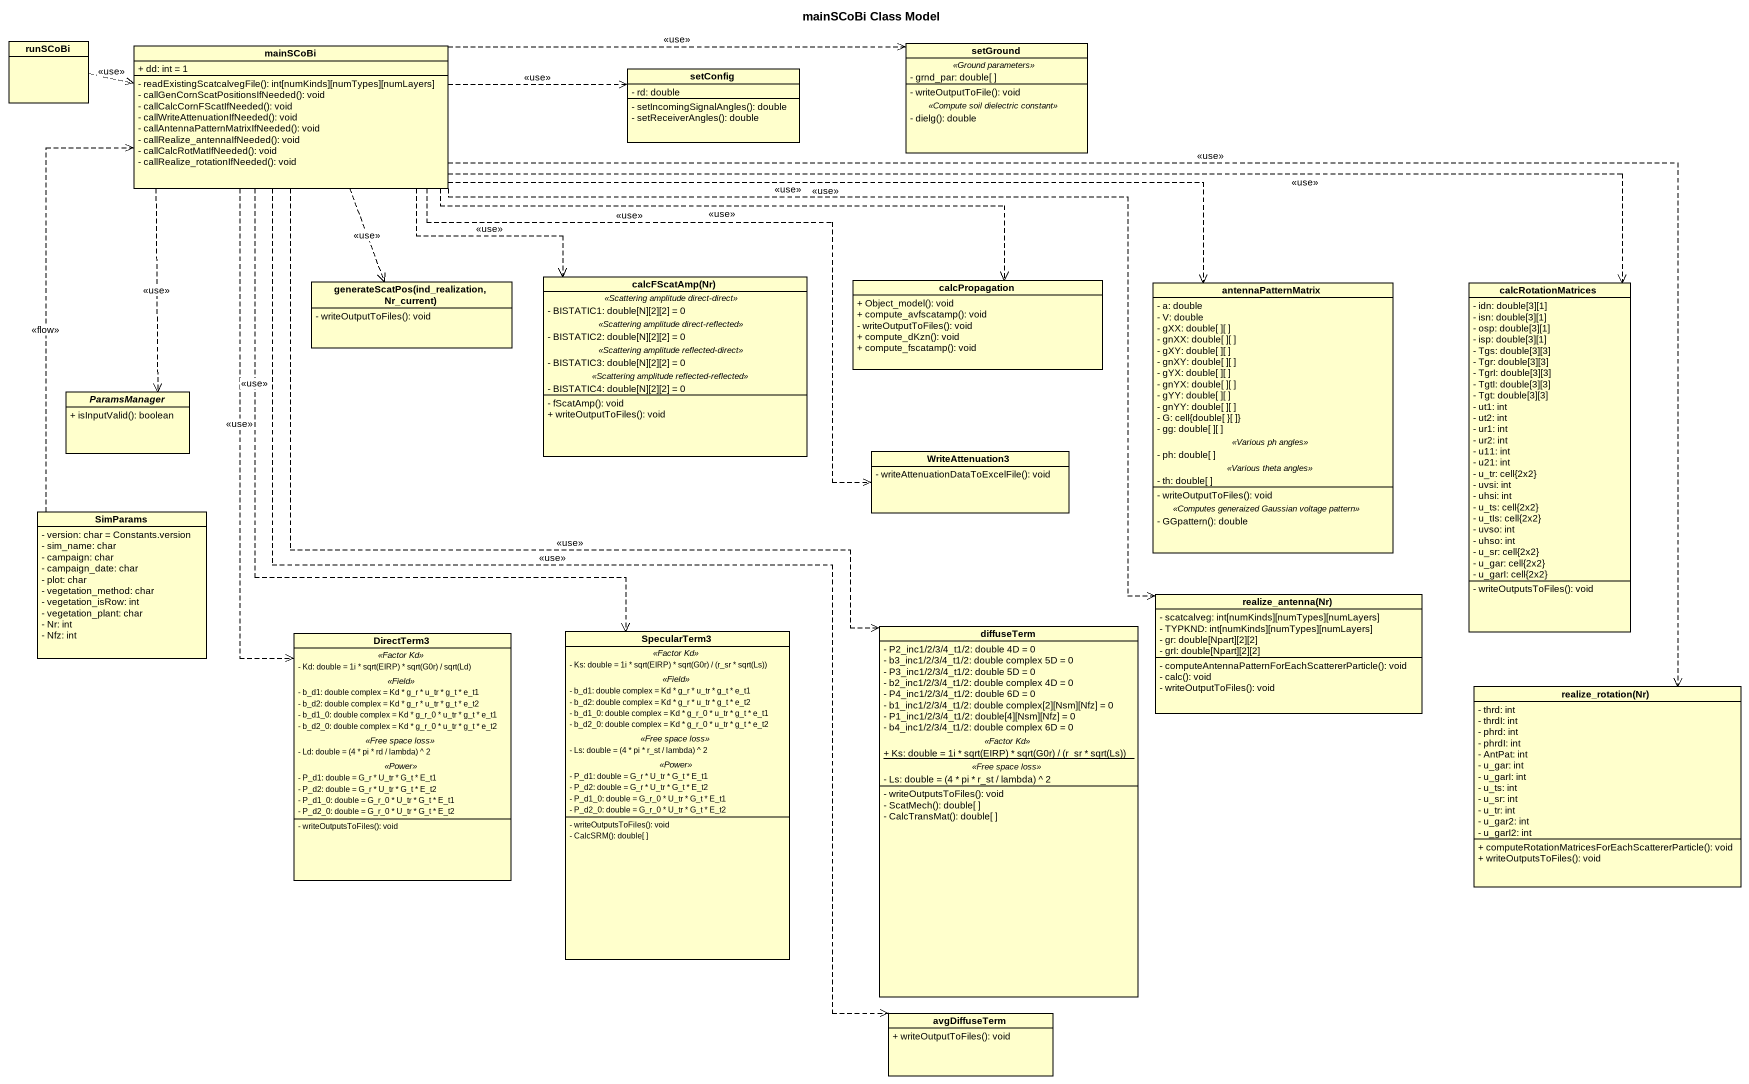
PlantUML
@startuml
title mainSCoBi Class Model
hide circle
hide empty members
skinparam classAttributeIconSize 0
class runSCoBi
class mainSCoBi {
  + dd: int = 1
  - readExistingScatcalvegFile(): int[numKinds][numTypes][numLayers]
  - callGenCornScatPositionsIfNeeded(): void
  - callCalcCornFScatIfNeeded(): void
  - callWriteAttenuationIfNeeded(): void
  - callAntennaPatternMatrixIfNeeded(): void
  - callRealize_antennaIfNeeded(): void
  - callCalcRotMatIfNeeded(): void
  - callRealize_rotationIfNeeded(): void
}
class setGround {
  .. <<Ground parameters>> ..
  - grnd_par: double[ ]
  --
  - writeOutputToFile(): void
  .. <<Compute soil dielectric constant>> ..
  - dielg(): double
}
class setConfig {
  - rd: double
  - setIncomingSignalAngles(): double
  - setReceiverAngles(): double
}
class "generateScatPos(ind_realization, Nr_current)" as generateScatPos_ind {
  - writeOutputToFiles(): void
}
class "calcFScatAmp(Nr)" as calcFScatAmp_Nr {
  .. <<Scattering amplitude direct-direct>> ..
  - BISTATIC1: double[N][2][2] = 0
  .. <<Scattering amplitude direct-reflected>> ..
  - BISTATIC2: double[N][2][2] = 0
  .. <<Scattering amplitude reflected-direct>> ..
  - BISTATIC3: double[N][2][2] = 0
  .. <<Scattering amplitude reflected-reflected>> ..
  - BISTATIC4: double[N][2][2] = 0
  --
  - fScatAmp(): void
  + writeOutputToFiles(): void
}
class calcPropagation {
  + Object_model(): void
  + compute_avfscatamp(): void
  - writeOutputToFiles(): void
  + compute_dKzn(): void
  + compute_fscatamp(): void
}
class antennaPatternMatrix {
  - a: double
  - V: double
  - gXX: double[ ][ ]
  - gnXX: double[ ][ ]
  - gXY: double[ ][ ]
  - gnXY: double[ ][ ]
  - gYX: double[ ][ ]
  - gnYX: double[ ][ ]
  - gYY: double[ ][ ]
  - gnYY: double[ ][ ]
  - G: cell{double[ }[ ]}
  - gg: double[ ][ ]
  .. <<Various ph angles>> ..
  - ph: double[ ]
  .. <<Various theta angles>> ..
  - th: double[ ]
  --
  - writeOutputToFiles(): void
  .. <<Computes generaized Gaussian voltage pattern>> ..
  - GGpattern(): double
}
class calcRotationMatrices {
  - idn: double[3][1]
  - isn: double[3][1]
  - osp: double[3][1]
  - isp: double[3][1]
  - Tgs: double[3][3]
  - Tgr: double[3][3]
  - TgrI: double[3][3]
  - TgtI: double[3][3]
  - Tgt: double[3][3]
  - ut1: int
  - ut2: int
  - ur1: int
  - ur2: int
  - u11: int
  - u21: int
  - u_tr: cell{2x2}
  - uvsi: int
  - uhsi: int
  - u_ts: cell{2x2}
  - u_tIs: cell{2x2}
  - uvso: int
  - uhso: int
  - u_sr: cell{2x2}
  - u_gar: cell{2x2}
  - u_garI: cell{2x2}
  - writeOutputsToFiles(): void
}
abstract class ParamsManager {
  + isInputValid(): boolean
}
class WriteAttenuation3 {
  - writeAttenuationDataToExcelFile(): void
}
class SimParams {
  - version: char = Constants.version
  - sim_name: char
  - campaign: char
  - campaign_date: char
  - plot: char
  - vegetation_method: char
  - vegetation_isRow: int
  - vegetation_plant: char
  - Nr: int
  - Nfz: int
}
class "realize_antenna(Nr)" as realize_antenna_Nr {
  - scatcalveg: int[numKinds][numTypes][numLayers]
  - TYPKND: int[numKinds][numTypes][numLayers]
  - gr: double[Npart][2][2]
  - grI: double[Npart][2][2]
  - computeAntennaPatternForEachScattererParticle(): void
  - calc(): void
  - writeOutputToFiles(): void
}
class DirectTerm3 {
  .. <<Factor Kd>> ..
  {field} - Kd: double = 1i * sqrt(EIRP) * sqrt(G0r) / sqrt(Ld)
  .. <<Field>> ..
  - b_d1: double complex = Kd * g_r * u_tr * g_t * e_t1
  - b_d2: double complex = Kd * g_r * u_tr * g_t * e_t2
  - b_d1_0: double complex = Kd * g_r_0 * u_tr * g_t * e_t1
  - b_d2_0: double complex = Kd * g_r_0 * u_tr * g_t * e_t2
  .. <<Free space loss>> ..
  {field} - Ld: double = (4 * pi * rd / lambda) ^ 2
  .. <<Power>> ..
  - P_d1: double = G_r * U_tr * G_t * E_t1
  - P_d2: double = G_r * U_tr * G_t * E_t2
  - P_d1_0: double = G_r_0 * U_tr * G_t * E_t1
  - P_d2_0: double = G_r_0 * U_tr * G_t * E_t2
  --
  - writeOutputsToFiles(): void
}
class SpecularTerm3 {
  .. <<Factor Kd>> ..
  {field} - Ks: double = 1i * sqrt(EIRP) * sqrt(G0r) / (r_sr * sqrt(Ls))
  .. <<Field>> ..
  - b_d1: double complex = Kd * g_r * u_tr * g_t * e_t1
  - b_d2: double complex = Kd * g_r * u_tr * g_t * e_t2
  - b_d1_0: double complex = Kd * g_r_0 * u_tr * g_t * e_t1
  - b_d2_0: double complex = Kd * g_r_0 * u_tr * g_t * e_t2
  .. <<Free space loss>> ..
  {field} - Ls: double = (4 * pi * r_st / lambda) ^ 2
  .. <<Power>> ..
  - P_d1: double = G_r * U_tr * G_t * E_t1
  - P_d2: double = G_r * U_tr * G_t * E_t2
  - P_d1_0: double = G_r_0 * U_tr * G_t * E_t1
  - P_d2_0: double = G_r_0 * U_tr * G_t * E_t2
  --
  - writeOutputsToFiles(): void
  - CalcSRM(): double[ ]
}
class diffuseTerm {
  - P2_inc1/2/3/4_t1/2: double 4D = 0
  - b3_inc1/2/3/4_t1/2: double complex 5D = 0
  - P3_inc1/2/3/4_t1/2: double 5D = 0
  - b2_inc1/2/3/4_t1/2: double complex 4D = 0
  - P4_inc1/2/3/4_t1/2: double 6D = 0
  - b1_inc1/2/3/4_t1/2: double complex[2][Nsm][Nfz] = 0
  - P1_inc1/2/3/4_t1/2: double[4][Nsm][Nfz] = 0
  - b4_inc1/2/3/4_t1/2: double complex 6D = 0
  .. <<Factor Kd>> ..
  {static} {field} + Ks: double = 1i * sqrt(EIRP) * sqrt(G0r) / (r_sr * sqrt(Ls))
  .. <<Free space loss>> ..
  {field} - Ls: double = (4 * pi * r_st / lambda) ^ 2
  --
  - writeOutputsToFiles(): void
  - ScatMech(): double[ ]
  - CalcTransMat(): double[ ]
}
class "realize_rotation(Nr)" as realize_rotation_Nr {
  - thrd: int
  - thrdI: int
  - phrd: int
  - phrdI: int
  - AntPat: int
  - u_gar: int
  - u_garI: int
  - u_ts: int
  - u_sr: int
  - u_tr: int
  - u_gar2: int
  - u_garI2: int
  + computeRotationMatricesForEachScattererParticle(): void
  + writeOutputsToFiles(): void
}
class avgDiffuseTerm {
  + writeOutputToFiles(): void
}
runSCoBi .right.> mainSCoBi : <<use>>
mainSCoBi .right.> setGround : <<use>>
mainSCoBi .right.> setConfig : <<use>>
mainSCoBi ..> generateScatPos_ind : <<use>>
mainSCoBi ..> calcFScatAmp_Nr : <<use>>
mainSCoBi .right.> calcPropagation : <<use>>
mainSCoBi .right.> antennaPatternMatrix : <<use>>
mainSCoBi .right.> calcRotationMatrices : <<use>>
mainSCoBi ..> ParamsManager : <<use>>
mainSCoBi .right.> WriteAttenuation3 : <<use>>
mainSCoBi .right.> realize_antenna_Nr : <<use>>
mainSCoBi ..> DirectTerm3 : <<use>>
mainSCoBi ..> SpecularTerm3 : <<use>>
mainSCoBi ..> diffuseTerm : <<use>>
mainSCoBi .right.> realize_rotation_Nr : <<use>>
mainSCoBi ..> avgDiffuseTerm : <<use>>
SimParams .up.> mainSCoBi : <<flow>>
@enduml
